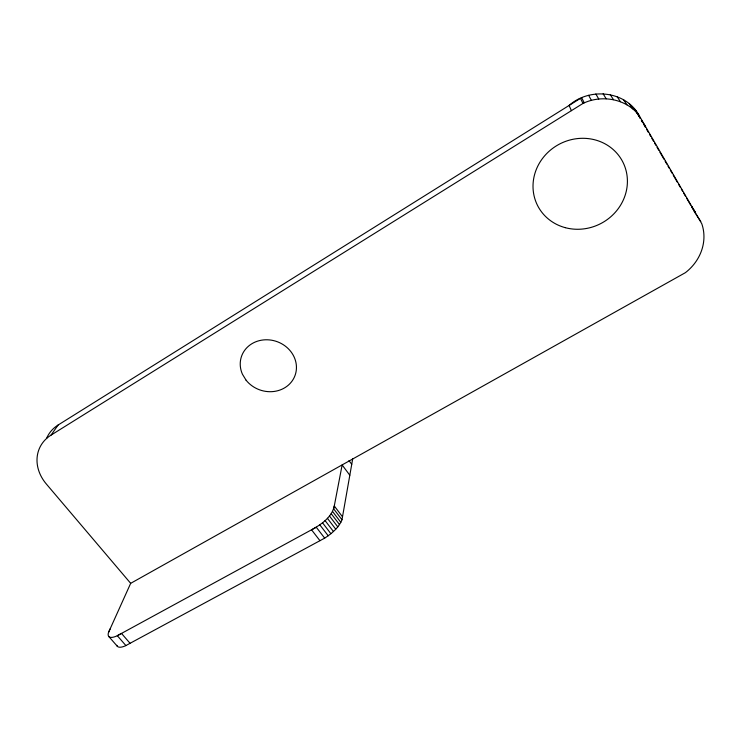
<?xml version="1.0" encoding="UTF-8"?>
<svg xmlns="http://www.w3.org/2000/svg" width="741" height="741" viewBox="0 0 741 741"><rect width="100%" height="100%" fill="white"/><g stroke="black" fill="none" stroke-linecap="round" stroke-linejoin="round"><path stroke-width="1.11" d="M116.809 645.337A21.072 7.049 -41.7 0 0 125.248 645.902L324.678 538.133C331.736 533.557 338.739 527.768 341.981 519.784L352.725 458.716M319.955 540.689L311.544 529.796C321.057 524.609 331.996 517.264 334.284 505.973L342.509 516.81M108.603 632.268L130.675 583.334L685.379 272.679A47.044 42.57 -25 0 0 701.783 223.754L639.39 115.92C626.126 90.726 589.54 87.086 569.097 105.454L571.394 110.659M110.066 629.007L108.418 632.768A21.146 6.864 -41.5 0 0 116.661 636.028L121.505 633.425L130.092 643.327M50.999 435.152L58.131 425.01L580.444 98.358L582.991 103.434L50.999 435.152A40.746 34.04 26.3 0 0 46.34 484.012L130.675 583.334M582.991 103.434C601.683 94.32 626.858 98.738 639.39 115.92M108.816 636.528L117.356 646.309M125.914 645.587L117.319 635.704L316.268 527.222L324.678 538.133M319.825 524.86L328.226 535.789M325.058 520.562L333.431 531.492M322.511 522.775L330.903 533.705M329.449 515.949L337.785 526.87M327.383 518.265L335.738 529.194M332.57 511.475L340.86 522.368M331.19 513.661L339.498 524.572M341.981 519.784L333.719 508.91L342.138 464.95L349.817 475.24M349.002 460.615L351.743 464.301M634.194 108.529L640.326 118.245M645.161 125.831L641.345 120.311L642.512 122.311M629.229 103.666L632.795 108.871M623.487 99.674L626.942 104.796M691.853 206.878L695.558 213.325M691.816 206.841L695.345 212.176M695.984 214.26L700.791 221.531M617.114 96.645L620.439 101.712M610.278 94.663L613.455 99.683M603.128 93.774L606.157 98.775M635.695 110.585L640.215 118.365M643.67 124.303L645.411 127.295M646.569 129.286L648.31 132.278M649.468 134.269L650.626 136.27M651.784 138.261L653.525 141.253M654.683 143.245L655.841 145.245M657.008 147.237L658.74 150.228M659.907 152.22L663.964 159.204M665.122 161.195L666.863 164.187M668.021 166.179L669.179 168.179M670.336 170.171L672.078 173.162M673.236 175.154L677.302 182.138M678.46 184.129L680.201 187.121M681.359 189.112L682.517 191.104M683.674 193.105L685.416 196.096M686.574 198.088L690.631 205.072M691.705 206.906L692.77 208.749M693.845 210.583L695.447 213.343M595.857 93.996L598.728 98.998M588.641 95.32L591.364 100.35M581.666 97.719L584.241 102.786M46.572 438.385A40.042 33.614 26.5 0 1 58.131 425.01M246.105 380.235L242.427 374.205A28.417 25.629 19.9 0 1 269.428 339.915A28.417 25.629 19.9 0 1 293.334 379.123A28.417 25.629 19.9 0 1 246.105 380.235M565.216 227.654A47.869 44.793 -28.1 0 0 626.469 172.292A47.869 44.793 -28.1 0 0 548.951 151.414A47.869 44.793 -28.1 0 0 565.216 227.654"/></g></svg>
